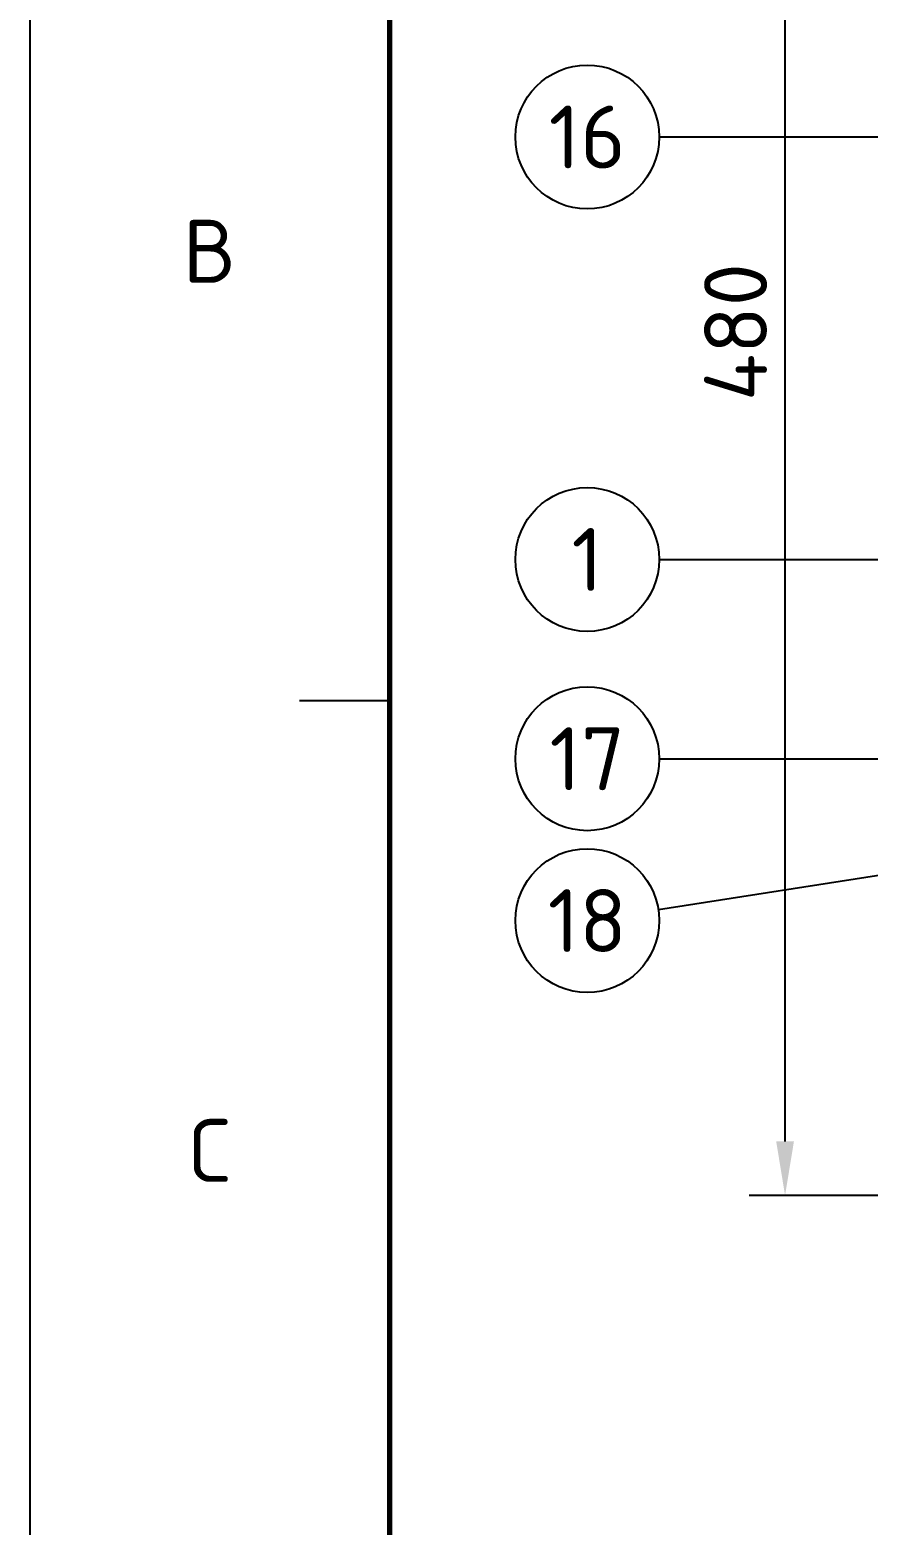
# Model space of a CAD drawing. Header units: millimetres. Extents: x 0 to 420, y 0 to 297.
# Drawn here: x 0 to 46.6, y 152.7 to 235.8 of the extents above; entities that cross this region are included whole.
import ezdxf
from ezdxf.enums import TextEntityAlignment as Align

# ---------------------------------------------------------------- set-up
doc = ezdxf.new("R2010")
doc.units = ezdxf.units.MM
for name, color, linetype, lineweight in [('04-COTA', 3, 'CONTINUOUS', 25), ('06-TEXTO', 7, 'CONTINUOUS', 25), ('07-RECUADRO', 7, 'CONTINUOUS', 70), ('08-FINA', 5, 'CONTINUOUS', 25)]:
    doc.layers.add(name, color=color, linetype=linetype, lineweight=lineweight)
doc.styles.add('ISO3098', font='isocpeur.ttf')
doc.dimstyles.new('FLAMA-ISO', dxfattribs={"dimtxt": 3.5, "dimasz": 3, "dimexe": 2, "dimexo": 1, "dimgap": 1, "dimtad": 1, "dimdec": 1, "dimtxsty": 'ISO3098', "dimcen": 2.5, "dimclrd": 3, "dimclre": 3, "dimclrt": 3, "dimazin": 3, "dimtfac": 1, "dimtmove": 0, "dimatfit": 3, "dimlwd": 25, "dimlwe": 25})

msp = doc.modelspace()

# ---------------------------------------------------------------- linework, layer by layer
at = {"layer": '07-RECUADRO'}
msp.add_lwpolyline([(20, 10), (410, 10), (410, 287), (20, 287)], close=True, dxfattribs=at)
at = {"layer": '08-FINA'}
for p, q in [((35, 229.851), (65.4, 229.851)), ((35, 206.359), (76.085, 206.359)), ((20, 198.5), (15, 198.5)), ((34.952, 186.898), (84.096, 194.58)), ((35, 195.28), (66.2, 195.28))]:
    msp.add_line(p, q, dxfattribs=at)
msp.add_lwpolyline([(0, 0), (420, 0), (420, 297), (0, 297)], close=True, dxfattribs=at)
for centre in [(31, 229.851), (31, 206.359), (31, 195.28), (31, 186.28)]:
    msp.add_circle(centre, 4, dxfattribs=at)

# ---------------------------------------------------------------- texts
at = {"layer": '06-TEXTO', "style": 'ISO3098'}
for s, p in [('16', (31, 229.851)), ('B', (10, 223.5)), ('1', (31, 206.359)), ('17', (31, 195.28)), ('18', (31, 186.28)), ('C', (10, 173.5))]:
    msp.add_text(s, height=3.5, dxfattribs=at).set_placement(p, align=Align.MIDDLE_CENTER)

# ---------------------------------------------------------------- dimensions: what is measured, and where the dimension line sits
at = {"layer": '04-COTA'}
msp.add_linear_dim(base=(42, 171), p1=(64, 171), p2=(64, 267), angle=90, dimstyle='FLAMA-ISO', override={"dimlfac": 5}, dxfattribs=at).render()

doc.saveas('drawing.dxf')
